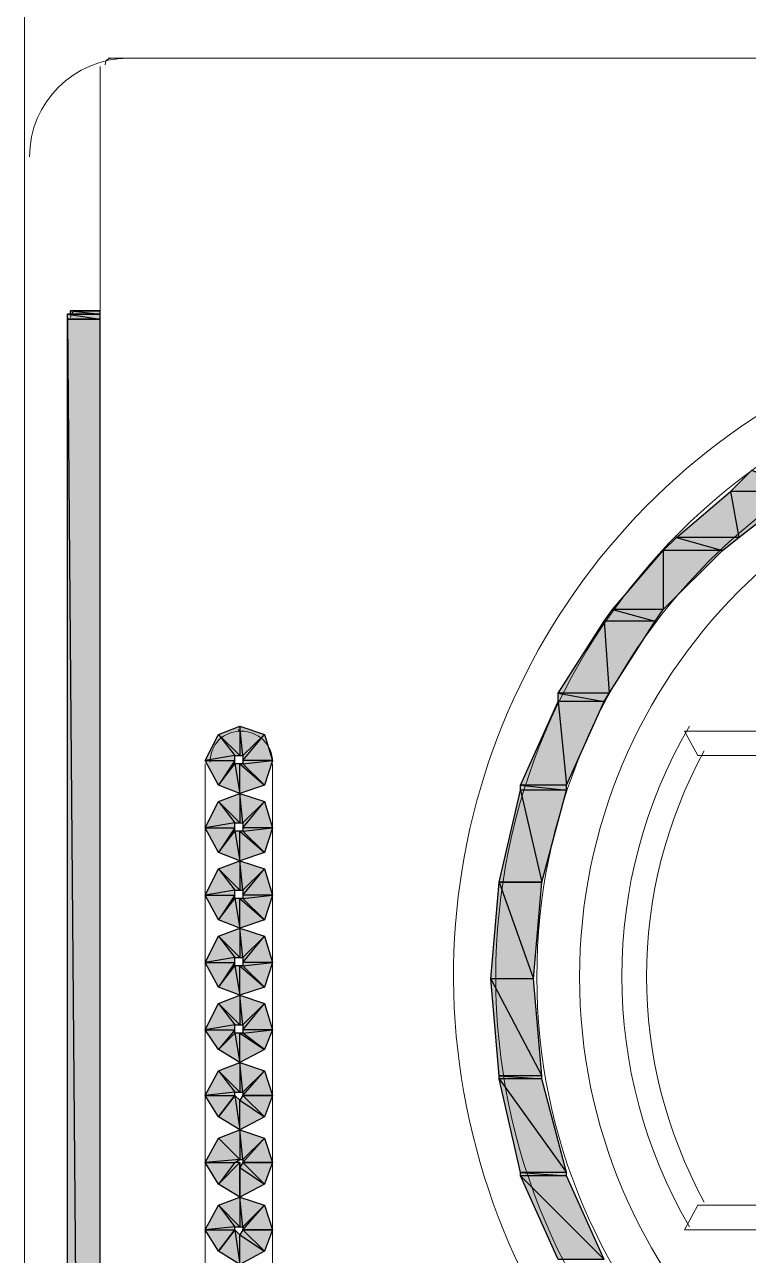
# Model space of a CAD drawing. Header units: millimetres. Extents: x 40 to 176, y -32 to 59.
# Drawn here: x 100.793 to 101.409, y -3.48 to -2.433 of the extents above; entities that cross this region are included whole.
import ezdxf

# ---------------------------------------------------------------- set-up
doc = ezdxf.new("R2010")
doc.units = ezdxf.units.MM
doc.layers.add('15 - Quadro de medição', color=6, linetype='Continuous')

msp = doc.modelspace()

# ---------------------------------------------------------------- hatches: boundary and pattern name
at = {"layer": '15 - Quadro de medição', "true_color": 0x000007}
h = msp.add_hatch(color=7, dxfattribs=at)
h.paths.add_polyline_path([(100.8571, -2.6794), (100.8292, -2.6794), (100.8571, -2.6836)])
h.paths.add_polyline_path([(100.8292, -2.6794), (100.8571, -2.6836), (100.8292, -2.6836)])
h.paths.add_polyline_path([(100.8571, -2.6836), (100.8292, -2.6836)])
h.paths.add_polyline_path([(100.8292, -2.6836), (100.8571, -2.6836)])
h = msp.add_hatch(color=7, dxfattribs=at)
h.paths.add_polyline_path([(100.832, -2.6766), (100.8361, -2.6766), (100.8571, -2.6766)])
h.paths.add_polyline_path([(100.8361, -2.6766), (100.8571, -2.6766)])
h.paths.add_polyline_path([(100.8571, -2.6766), (100.8361, -2.6766)])
h.paths.add_polyline_path([(100.8571, -2.6766), (100.8361, -2.6766)])
h.paths.add_polyline_path([(100.8361, -2.6766), (100.8571, -2.6766)])
h.paths.add_polyline_path([(100.8571, -2.6766), (100.8361, -2.6766)])
h = msp.add_hatch(color=7, dxfattribs=at)
h.paths.add_polyline_path([(100.8571, -2.6766), (100.832, -2.6766), (100.8571, -2.6794)])
h.paths.add_polyline_path([(100.832, -2.6766), (100.8571, -2.6794), (100.832, -2.6794)])
h.paths.add_polyline_path([(100.8571, -2.6794), (100.832, -2.6794)])
h.paths.add_polyline_path([(100.832, -2.6794), (100.8571, -2.6794)])
h = msp.add_hatch(color=7, dxfattribs=at)
h.paths.add_polyline_path([(100.8571, -2.6836), (100.8292, -2.6836), (100.8571, -6.026)])
h.paths.add_polyline_path([(100.8292, -2.6836), (100.8571, -6.026), (100.8292, -6.026)])
h = msp.add_hatch(color=7, dxfattribs=at)
h.paths.add_polyline_path([(101.4801, -2.8121), (101.4116, -2.8121), (101.4507, -2.8302)])
h.paths.add_polyline_path([(101.4116, -2.8121), (101.4507, -2.8302), (101.3935, -2.8302)])
h = msp.add_hatch(color=7, dxfattribs=at)
h.paths.add_polyline_path([(101.4507, -2.8302), (101.3935, -2.8302), (101.4004, -2.8694)])
h.paths.add_polyline_path([(101.3935, -2.8302), (101.4004, -2.8694), (101.3474, -2.8694)])
h = msp.add_hatch(color=7, dxfattribs=at)
h.paths.add_polyline_path([(101.4004, -2.8694), (101.3474, -2.8694), (101.3865, -2.8805)])
h.paths.add_polyline_path([(101.3474, -2.8694), (101.3865, -2.8805), (101.3362, -2.8805)])
h = msp.add_hatch(color=7, dxfattribs=at)
h.paths.add_polyline_path([(101.3865, -2.8805), (101.3362, -2.8805), (101.3362, -2.9308)])
h.paths.add_polyline_path([(101.3362, -2.8805), (101.3362, -2.9308), (101.2929, -2.9308)])
h = msp.add_hatch(color=7, dxfattribs=at)
h.paths.add_polyline_path([(101.3362, -2.9308), (101.2929, -2.9308), (101.3292, -2.9406)])
h.paths.add_polyline_path([(101.2929, -2.9308), (101.3292, -2.9406), (101.2859, -2.9406)])
h = msp.add_hatch(color=7, dxfattribs=at)
h.paths.add_polyline_path([(101.3292, -2.9406), (101.2859, -2.9406), (101.2901, -3.002)])
h.paths.add_polyline_path([(101.2859, -2.9406), (101.2901, -3.002), (101.2468, -3.002)])
h = msp.add_hatch(color=7, dxfattribs=at)
h.paths.add_polyline_path([(101.2901, -3.002), (101.2468, -3.002), (101.2859, -3.009)])
h.paths.add_polyline_path([(101.2468, -3.002), (101.2859, -3.009), (101.2468, -3.009)])
h = msp.add_hatch(color=7, dxfattribs=at)
h.paths.add_polyline_path([(101.2859, -3.009), (101.2468, -3.009), (101.2538, -3.0803)])
h.paths.add_polyline_path([(101.2468, -3.009), (101.2538, -3.0803), (101.2147, -3.0803)])
h = msp.add_hatch(color=7, dxfattribs=at)
h.paths.add_polyline_path([(100.9968, -3.0803), (100.9786, -3.0621), (101.0038, -3.0593)])
h.paths.add_polyline_path([(100.9786, -3.0621), (101.0038, -3.0593), (100.9786, -3.0593)])
h.paths.add_polyline_path([(101.0038, -3.0593), (100.9786, -3.0593), (100.9968, -3.037)])
h.paths.add_polyline_path([(100.9786, -3.0593), (100.9968, -3.037), (100.9786, -3.0551)])
h.paths.add_polyline_path([(100.9968, -3.037), (100.9786, -3.0551), (100.9758, -3.03)])
h.paths.add_polyline_path([(100.9786, -3.0551), (100.9758, -3.03), (100.9758, -3.0551)])
h.paths.add_polyline_path([(100.9758, -3.03), (100.9758, -3.0551), (100.9577, -3.037)])
h.paths.add_polyline_path([(100.9758, -3.0551), (100.9577, -3.037), (100.9716, -3.0551)])
h.paths.add_polyline_path([(100.9577, -3.037), (100.9716, -3.0551), (100.9465, -3.0593)])
h.paths.add_polyline_path([(100.9716, -3.0551), (100.9465, -3.0593), (100.9716, -3.0593)])
h.paths.add_polyline_path([(100.9465, -3.0593), (100.9716, -3.0593), (100.9577, -3.0803)])
h.paths.add_polyline_path([(100.9716, -3.0593), (100.9577, -3.0803), (100.9716, -3.0621)])
h.paths.add_polyline_path([(100.9577, -3.0803), (100.9716, -3.0621), (100.9758, -3.0872)])
h.paths.add_polyline_path([(100.9716, -3.0621), (100.9758, -3.0872), (100.9758, -3.0621)])
h.paths.add_polyline_path([(100.9758, -3.0872), (100.9758, -3.0621), (100.9968, -3.0803)])
h.paths.add_polyline_path([(100.9758, -3.0621), (100.9968, -3.0803), (100.9786, -3.0621)])
h = msp.add_hatch(color=7, dxfattribs=at)
h.paths.add_polyline_path([(100.9968, -3.1375), (100.9786, -3.1194), (101.0038, -3.1166)])
h.paths.add_polyline_path([(100.9786, -3.1194), (101.0038, -3.1166), (100.9786, -3.1166)])
h.paths.add_polyline_path([(101.0038, -3.1166), (100.9786, -3.1166), (100.9968, -3.0942)])
h.paths.add_polyline_path([(100.9786, -3.1166), (100.9968, -3.0942), (100.9786, -3.1124)])
h.paths.add_polyline_path([(100.9968, -3.0942), (100.9786, -3.1124), (100.9758, -3.0872)])
h.paths.add_polyline_path([(100.9786, -3.1124), (100.9758, -3.0872), (100.9758, -3.1124)])
h.paths.add_polyline_path([(100.9758, -3.0872), (100.9758, -3.1124), (100.9577, -3.0942)])
h.paths.add_polyline_path([(100.9758, -3.1124), (100.9577, -3.0942), (100.9716, -3.1124)])
h.paths.add_polyline_path([(100.9577, -3.0942), (100.9716, -3.1124), (100.9465, -3.1166)])
h.paths.add_polyline_path([(100.9716, -3.1124), (100.9465, -3.1166), (100.9716, -3.1166)])
h.paths.add_polyline_path([(100.9465, -3.1166), (100.9716, -3.1166), (100.9577, -3.1375)])
h.paths.add_polyline_path([(100.9716, -3.1166), (100.9577, -3.1375), (100.9716, -3.1194)])
h.paths.add_polyline_path([(100.9577, -3.1375), (100.9716, -3.1194), (100.9758, -3.1445)])
h.paths.add_polyline_path([(100.9716, -3.1194), (100.9758, -3.1445), (100.9758, -3.1194)])
h.paths.add_polyline_path([(100.9758, -3.1445), (100.9758, -3.1194), (100.9968, -3.1375)])
h.paths.add_polyline_path([(100.9758, -3.1194), (100.9968, -3.1375), (100.9786, -3.1194)])
h = msp.add_hatch(color=7, dxfattribs=at)
h.paths.add_polyline_path([(101.2538, -3.0845), (101.2147, -3.0845), (101.2328, -3.1627)])
h.paths.add_polyline_path([(101.2147, -3.0845), (101.2328, -3.1627), (101.1965, -3.1627)])
h = msp.add_hatch(color=7, dxfattribs=at)
h.paths.add_polyline_path([(101.2538, -3.0803), (101.2147, -3.0803), (101.2538, -3.0845)])
h.paths.add_polyline_path([(101.2147, -3.0803), (101.2538, -3.0845), (101.2147, -3.0845)])
h = msp.add_hatch(color=7, dxfattribs=at)
h.paths.add_polyline_path([(100.9968, -3.1948), (100.9786, -3.1766), (101.0038, -3.1738)])
h.paths.add_polyline_path([(100.9786, -3.1766), (101.0038, -3.1738), (100.9786, -3.1738)])
h.paths.add_polyline_path([(101.0038, -3.1738), (100.9786, -3.1738), (100.9968, -3.1515)])
h.paths.add_polyline_path([(100.9786, -3.1738), (100.9968, -3.1515), (100.9786, -3.1697)])
h.paths.add_polyline_path([(100.9968, -3.1515), (100.9786, -3.1697), (100.9758, -3.1445)])
h.paths.add_polyline_path([(100.9786, -3.1697), (100.9758, -3.1445), (100.9758, -3.1697)])
h.paths.add_polyline_path([(100.9758, -3.1445), (100.9758, -3.1697), (100.9577, -3.1515)])
h.paths.add_polyline_path([(100.9758, -3.1697), (100.9577, -3.1515), (100.9716, -3.1697)])
h.paths.add_polyline_path([(100.9577, -3.1515), (100.9716, -3.1697), (100.9465, -3.1738)])
h.paths.add_polyline_path([(100.9716, -3.1697), (100.9465, -3.1738), (100.9716, -3.1738)])
h.paths.add_polyline_path([(100.9465, -3.1738), (100.9716, -3.1738), (100.9577, -3.1948)])
h.paths.add_polyline_path([(100.9716, -3.1738), (100.9577, -3.1948), (100.9716, -3.1766)])
h.paths.add_polyline_path([(100.9577, -3.1948), (100.9716, -3.1766), (100.9758, -3.2018)])
h.paths.add_polyline_path([(100.9716, -3.1766), (100.9758, -3.2018), (100.9758, -3.1766)])
h.paths.add_polyline_path([(100.9758, -3.2018), (100.9758, -3.1766), (100.9968, -3.1948)])
h.paths.add_polyline_path([(100.9758, -3.1766), (100.9968, -3.1948), (100.9786, -3.1766)])
h = msp.add_hatch(color=7, dxfattribs=at)
h.paths.add_polyline_path([(101.2328, -3.1627), (101.1965, -3.1627), (101.2258, -3.2451)])
h.paths.add_polyline_path([(101.1965, -3.1627), (101.2258, -3.2451), (101.1895, -3.2451)])
h = msp.add_hatch(color=7, dxfattribs=at)
h.paths.add_polyline_path([(100.9968, -3.2521), (100.9786, -3.2339), (101.0038, -3.2311)])
h.paths.add_polyline_path([(100.9786, -3.2339), (101.0038, -3.2311), (100.9786, -3.2311)])
h.paths.add_polyline_path([(101.0038, -3.2311), (100.9786, -3.2311), (100.9968, -3.2088)])
h.paths.add_polyline_path([(100.9786, -3.2311), (100.9968, -3.2088), (100.9786, -3.2269)])
h.paths.add_polyline_path([(100.9968, -3.2088), (100.9786, -3.2269), (100.9758, -3.2018)])
h.paths.add_polyline_path([(100.9786, -3.2269), (100.9758, -3.2018), (100.9758, -3.2269)])
h.paths.add_polyline_path([(100.9758, -3.2018), (100.9758, -3.2269), (100.9577, -3.2088)])
h.paths.add_polyline_path([(100.9758, -3.2269), (100.9577, -3.2088), (100.9716, -3.2269)])
h.paths.add_polyline_path([(100.9577, -3.2088), (100.9716, -3.2269), (100.9465, -3.2311)])
h.paths.add_polyline_path([(100.9716, -3.2269), (100.9465, -3.2311), (100.9716, -3.2311)])
h.paths.add_polyline_path([(100.9465, -3.2311), (100.9716, -3.2311), (100.9577, -3.2521)])
h.paths.add_polyline_path([(100.9716, -3.2311), (100.9577, -3.2521), (100.9716, -3.2339)])
h.paths.add_polyline_path([(100.9577, -3.2521), (100.9716, -3.2339), (100.9758, -3.259)])
h.paths.add_polyline_path([(100.9716, -3.2339), (100.9758, -3.259), (100.9758, -3.2339)])
h.paths.add_polyline_path([(100.9758, -3.259), (100.9758, -3.2339), (100.9968, -3.2521)])
h.paths.add_polyline_path([(100.9758, -3.2339), (100.9968, -3.2521), (100.9786, -3.2339)])
h = msp.add_hatch(color=7, dxfattribs=at)
h.paths.add_polyline_path([(101.2258, -3.2451), (101.1895, -3.2451), (101.2328, -3.3275)])
h.paths.add_polyline_path([(101.1895, -3.2451), (101.2328, -3.3275), (101.1965, -3.3275)])
h = msp.add_hatch(color=7, dxfattribs=at)
h.paths.add_polyline_path([(100.9968, -3.3051), (100.9786, -3.2912), (101.0038, -3.2884)])
h.paths.add_polyline_path([(100.9786, -3.2912), (101.0038, -3.2884), (100.9786, -3.2884)])
h.paths.add_polyline_path([(101.0038, -3.2884), (100.9786, -3.2884), (100.9968, -3.266)])
h.paths.add_polyline_path([(100.9786, -3.2884), (100.9968, -3.266), (100.9786, -3.2842)])
h.paths.add_polyline_path([(100.9968, -3.266), (100.9786, -3.2842), (100.9758, -3.259)])
h.paths.add_polyline_path([(100.9786, -3.2842), (100.9758, -3.259), (100.9758, -3.2842)])
h.paths.add_polyline_path([(100.9758, -3.259), (100.9758, -3.2842), (100.9577, -3.266)])
h.paths.add_polyline_path([(100.9758, -3.2842), (100.9577, -3.266), (100.9716, -3.2842)])
h.paths.add_polyline_path([(100.9577, -3.266), (100.9716, -3.2842), (100.9465, -3.2884)])
h.paths.add_polyline_path([(100.9716, -3.2842), (100.9465, -3.2884), (100.9716, -3.2884)])
h.paths.add_polyline_path([(100.9465, -3.2884), (100.9716, -3.2884), (100.9577, -3.3051)])
h.paths.add_polyline_path([(100.9716, -3.2884), (100.9577, -3.3051), (100.9716, -3.2912)])
h.paths.add_polyline_path([(100.9577, -3.3051), (100.9716, -3.2912), (100.9758, -3.3163)])
h.paths.add_polyline_path([(100.9716, -3.2912), (100.9758, -3.3163), (100.9758, -3.2912)])
h.paths.add_polyline_path([(100.9758, -3.3163), (100.9758, -3.2912), (100.9968, -3.3051)])
h.paths.add_polyline_path([(100.9758, -3.2912), (100.9968, -3.3051), (100.9786, -3.2912)])
h = msp.add_hatch(color=7, dxfattribs=at)
h.paths.add_polyline_path([(101.0038, -3.3443), (100.9786, -3.3443), (100.9968, -3.3233)])
h.paths.add_polyline_path([(100.9786, -3.3443), (100.9968, -3.3233), (100.9786, -3.3415)])
h.paths.add_polyline_path([(100.9968, -3.3233), (100.9786, -3.3415), (100.9758, -3.3163)])
h.paths.add_polyline_path([(100.9786, -3.3415), (100.9758, -3.3163), (100.9758, -3.3415)])
h.paths.add_polyline_path([(100.9758, -3.3163), (100.9758, -3.3415), (100.9577, -3.3233)])
h.paths.add_polyline_path([(100.9758, -3.3415), (100.9577, -3.3233), (100.9716, -3.3415)])
h.paths.add_polyline_path([(100.9577, -3.3233), (100.9716, -3.3415), (100.9465, -3.3443)])
h.paths.add_polyline_path([(100.9716, -3.3415), (100.9465, -3.3443), (100.9716, -3.3443)])
h.paths.add_polyline_path([(100.9465, -3.3443), (100.9716, -3.3443), (100.9577, -3.3624)])
h = msp.add_hatch(color=7, dxfattribs=at)
h.paths.add_polyline_path([(101.2328, -3.3275), (101.1965, -3.3275), (101.2328, -3.3303)])
h.paths.add_polyline_path([(101.1965, -3.3275), (101.2328, -3.3303), (101.1965, -3.3303)])
h = msp.add_hatch(color=7, dxfattribs=at)
h.paths.add_polyline_path([(101.2328, -3.3303), (101.1965, -3.3303), (101.2538, -3.4099)])
h.paths.add_polyline_path([(101.1965, -3.3303), (101.2538, -3.4099), (101.2147, -3.4099)])
h = msp.add_hatch(color=7, dxfattribs=at)
h.paths.add_polyline_path([(100.9577, -3.3624), (100.9716, -3.3443), (100.9758, -3.3736)])
h.paths.add_polyline_path([(100.9716, -3.3443), (100.9758, -3.3736), (100.9758, -3.3484)])
h.paths.add_polyline_path([(100.9758, -3.3736), (100.9758, -3.3484), (100.9968, -3.3624)])
h.paths.add_polyline_path([(100.9758, -3.3484), (100.9968, -3.3624), (100.9786, -3.3443)])
h.paths.add_polyline_path([(100.9968, -3.3624), (100.9786, -3.3443), (101.0038, -3.3443)])
h = msp.add_hatch(color=7, dxfattribs=at)
h.paths.add_polyline_path([(100.9577, -3.3806), (100.9758, -3.3987), (100.9465, -3.4015)])
h.paths.add_polyline_path([(100.9758, -3.3987), (100.9465, -3.4015), (100.9716, -3.4015)])
h.paths.add_polyline_path([(100.9465, -3.4015), (100.9716, -3.4015), (100.9577, -3.4197)])
h.paths.add_polyline_path([(100.9716, -3.4015), (100.9577, -3.4197), (100.9758, -3.4015)])
h.paths.add_polyline_path([(100.9577, -3.4197), (100.9758, -3.4015), (100.9758, -3.4309)])
h.paths.add_polyline_path([(100.9758, -3.4015), (100.9758, -3.4309), (100.9758, -3.4057)])
h.paths.add_polyline_path([(100.9758, -3.4309), (100.9758, -3.4057), (100.9968, -3.4197)])
h.paths.add_polyline_path([(100.9758, -3.4057), (100.9968, -3.4197), (100.9786, -3.4015)])
h.paths.add_polyline_path([(100.9968, -3.4197), (100.9786, -3.4015), (101.0038, -3.4015)])
h = msp.add_hatch(color=7, dxfattribs=at)
h.paths.add_polyline_path([(101.0038, -3.4015), (100.9786, -3.4015), (100.9968, -3.3806)])
h.paths.add_polyline_path([(100.9786, -3.4015), (100.9968, -3.3806), (100.9786, -3.3987)])
h.paths.add_polyline_path([(100.9968, -3.3806), (100.9786, -3.3987), (100.9758, -3.3736)])
h.paths.add_polyline_path([(100.9786, -3.3987), (100.9758, -3.3736), (100.9758, -3.3987)])
h.paths.add_polyline_path([(100.9758, -3.3736), (100.9758, -3.3987), (100.9577, -3.3806)])
h = msp.add_hatch(color=7, dxfattribs=at)
h.paths.add_polyline_path([(101.2538, -3.4099), (101.2147, -3.4099), (101.2538, -3.4127)])
h.paths.add_polyline_path([(101.2147, -3.4099), (101.2538, -3.4127), (101.2147, -3.4127)])
h = msp.add_hatch(color=7, dxfattribs=at)
h.paths.add_polyline_path([(101.2538, -3.4127), (101.2147, -3.4127), (101.2859, -3.4839)])
h.paths.add_polyline_path([(101.2147, -3.4127), (101.2859, -3.4839), (101.2468, -3.4839)])
h = msp.add_hatch(color=7, dxfattribs=at)
h.paths.add_polyline_path([(101.0038, -3.4588), (100.9786, -3.4588), (100.9968, -3.4378)])
h.paths.add_polyline_path([(100.9786, -3.4588), (100.9968, -3.4378), (100.9786, -3.456)])
h.paths.add_polyline_path([(100.9968, -3.4378), (100.9786, -3.456), (100.9758, -3.4309)])
h.paths.add_polyline_path([(100.9786, -3.456), (100.9758, -3.4309), (100.9758, -3.456)])
h.paths.add_polyline_path([(100.9758, -3.4309), (100.9758, -3.456), (100.9577, -3.4378)])
h.paths.add_polyline_path([(100.9758, -3.456), (100.9577, -3.4378), (100.9716, -3.456)])
h.paths.add_polyline_path([(100.9577, -3.4378), (100.9716, -3.456), (100.9465, -3.4588)])
h.paths.add_polyline_path([(100.9716, -3.456), (100.9465, -3.4588), (100.9716, -3.4588)])
h.paths.add_polyline_path([(100.9465, -3.4588), (100.9716, -3.4588), (100.9577, -3.4769)])
h = msp.add_hatch(color=7, dxfattribs=at)
h.paths.add_polyline_path([(100.9577, -3.4769), (100.9716, -3.4588), (100.9758, -3.4881)])
h.paths.add_polyline_path([(100.9716, -3.4588), (100.9758, -3.4881), (100.9758, -3.463)])
h.paths.add_polyline_path([(100.9758, -3.4881), (100.9758, -3.463), (100.9968, -3.4769)])
h.paths.add_polyline_path([(100.9758, -3.463), (100.9968, -3.4769), (100.9786, -3.4588)])
h.paths.add_polyline_path([(100.9968, -3.4769), (100.9786, -3.4588), (101.0038, -3.4588)])

# ---------------------------------------------------------------- linework, layer by layer
at = {"layer": '15 - Quadro de medição', "color": 7, "linetype": 'Continuous', "lineweight": 20, "true_color": 0x000007}
msp.add_lwpolyline([(100.7928, -2.319), (102.6491, -2.319), (102.6491, -6.026), (100.7928, -6.026)], close=True, dxfattribs=at)
for points in [[(100.8641, -2.4615), (102.5849, -2.4615), (102.5849, -6.026), (100.8571, -6.026), (100.8557, -6.026), (100.7928, -6.026)], [(100.878, -2.4615), (102.5625, -2.4615), (102.5625, -2.4615)], [(100.8571, -6.026), (100.8571, -2.4685), (100.8571, -2.4685)], [(102.6491, -2.5481), (102.6491, -6.026), (100.7928, -6.026), (100.7928, -2.5481)], [(100.8361, -2.6766), (100.8571, -2.6766), (100.8571, -2.6766)], [(100.8292, -2.6836), (100.8292, -6.026), (100.8571, -6.026), (100.8138, -6.026)], [(100.9758, -3.0342), (100.9744, -3.0328), (100.9744, -3.0328)], [(101.3655, -3.0551), (101.3543, -3.0342), (101.3543, -3.0342)], [(101.3543, -3.0342), (102.0946, -3.0342), (102.0946, -3.0342)], [(101.3655, -3.0551), (102.0835, -3.0551), (102.0835, -3.0551)], [(100.9465, -3.97), (100.9465, -3.0621), (100.9465, -3.0621)], [(101.0038, -3.0621), (101.0038, -3.97), (101.0038, -3.97)], [(101.3655, -3.4378), (101.3543, -3.4588), (101.3543, -3.4588)], [(102.0835, -3.4378), (101.3655, -3.4378), (101.3655, -3.4378)], [(102.0946, -3.4588), (101.3543, -3.4588), (101.3543, -3.4588)], [(101.3543, -3.4588), (101.7119, -3.4588), (101.7119, -3.4588)]]:
    msp.add_lwpolyline(points, dxfattribs=at)
at = {"layer": '15 - Quadro de medição', "color": 7, "linetype": 'Continuous', "lineweight": -2, "true_color": 0x000007}
for points in [[(100.832, -2.6794), (100.8571, -2.6794), (100.8292, -2.6794)], [(100.8571, -2.6794), (100.8292, -2.6794), (100.8571, -2.6836)], [(100.8292, -2.6794), (100.8571, -2.6836), (100.8292, -2.6836)], [(100.832, -2.6766), (100.8361, -2.6766), (100.8571, -2.6766)], [(100.832, -2.6766), (100.8571, -2.6766), (100.8571, -2.6766)], [(100.8571, -2.6766), (100.8571, -2.6766), (100.832, -2.6766)], [(100.8571, -2.6766), (100.832, -2.6766), (100.8571, -2.6794)], [(100.832, -2.6766), (100.8571, -2.6794), (100.832, -2.6794)], [(100.8571, -2.6794), (100.832, -2.6794)], [(100.832, -2.6794), (100.8571, -2.6794), (100.8571, -2.6794)], [(100.8571, -2.6794), (100.832, -2.6794)], [(100.8361, -2.6766), (100.8571, -2.6766), (100.8571, -2.6766)], [(100.8571, -2.6766), (100.8571, -2.6766), (100.8361, -2.6766)], [(100.8571, -2.6766), (100.8361, -2.6766)], [(100.8361, -2.6766), (100.8571, -2.6766), (100.8571, -2.6766)], [(100.8571, -2.6766), (100.8571, -2.6766), (100.8361, -2.6766)], [(100.8571, -2.6836), (100.8292, -2.6836)], [(100.8292, -2.6836), (100.8571, -2.6836), (100.8571, -2.6836)], [(100.8571, -2.6836), (100.8292, -2.6836), (100.8571, -6.026)], [(100.8292, -2.6836), (100.8571, -6.026), (100.8292, -6.026)], [(101.4116, -2.8121), (101.4507, -2.8302), (101.3935, -2.8302)], [(101.3935, -2.8302), (101.4004, -2.8694), (101.3474, -2.8694)], [(101.4507, -2.8302), (101.3935, -2.8302), (101.4004, -2.8694)], [(101.3474, -2.8694), (101.3865, -2.8805), (101.3362, -2.8805)], [(101.4004, -2.8694), (101.3474, -2.8694), (101.3865, -2.8805)], [(101.3362, -2.8805), (101.3362, -2.9308), (101.2929, -2.9308)], [(101.3865, -2.8805), (101.3362, -2.8805), (101.3362, -2.9308)], [(101.2929, -2.9308), (101.3292, -2.9406), (101.2859, -2.9406)], [(101.3362, -2.9308), (101.2929, -2.9308), (101.3292, -2.9406)], [(101.2859, -2.9406), (101.2901, -3.002), (101.2468, -3.002)], [(101.3292, -2.9406), (101.2859, -2.9406), (101.2901, -3.002)], [(101.2901, -3.002), (101.2468, -3.002), (101.2859, -3.009)], [(101.2468, -3.002), (101.2859, -3.009), (101.2468, -3.009)], [(101.2468, -3.009), (101.2538, -3.0803), (101.2147, -3.0803)], [(101.2859, -3.009), (101.2468, -3.009), (101.2538, -3.0803)], [(100.9577, -3.037), (100.9716, -3.0551), (100.9465, -3.0593)], [(100.9758, -3.03), (100.9758, -3.0551), (100.9577, -3.037)], [(100.9758, -3.0551), (100.9577, -3.037), (100.9716, -3.0551)], [(100.9968, -3.037), (100.9786, -3.0551), (100.9758, -3.03)], [(100.9786, -3.0551), (100.9758, -3.03), (100.9758, -3.0551)], [(101.0038, -3.0593), (100.9786, -3.0593), (100.9968, -3.037)], [(100.9786, -3.0593), (100.9968, -3.037), (100.9786, -3.0551)], [(100.9716, -3.0551), (100.9465, -3.0593), (100.9716, -3.0593)], [(100.9465, -3.0593), (100.9716, -3.0593), (100.9577, -3.0803)], [(100.9716, -3.0593), (100.9577, -3.0803), (100.9716, -3.0621)], [(100.9577, -3.0803), (100.9716, -3.0621), (100.9758, -3.0872)], [(100.9716, -3.0621), (100.9758, -3.0872), (100.9758, -3.0621)], [(100.9758, -3.0872), (100.9758, -3.0621), (100.9968, -3.0803)], [(100.9758, -3.0621), (100.9968, -3.0803), (100.9786, -3.0621)], [(100.9968, -3.0803), (100.9786, -3.0621), (101.0038, -3.0593)], [(100.9786, -3.0621), (101.0038, -3.0593), (100.9786, -3.0593)], [(100.9758, -3.0872), (100.9758, -3.1124), (100.9577, -3.0942)], [(100.9968, -3.0942), (100.9786, -3.1124), (100.9758, -3.0872)], [(100.9786, -3.1124), (100.9758, -3.0872), (100.9758, -3.1124)], [(101.2147, -3.0845), (101.2328, -3.1627), (101.1965, -3.1627)], [(101.2538, -3.0803), (101.2147, -3.0803), (101.2538, -3.0845)], [(101.2147, -3.0803), (101.2538, -3.0845), (101.2147, -3.0845)], [(101.2538, -3.0845), (101.2147, -3.0845), (101.2328, -3.1627)], [(100.9577, -3.0942), (100.9716, -3.1124), (100.9465, -3.1166)], [(100.9758, -3.1124), (100.9577, -3.0942), (100.9716, -3.1124)], [(101.0038, -3.1166), (100.9786, -3.1166), (100.9968, -3.0942)], [(100.9786, -3.1166), (100.9968, -3.0942), (100.9786, -3.1124)], [(100.9716, -3.1124), (100.9465, -3.1166), (100.9716, -3.1166)], [(100.9465, -3.1166), (100.9716, -3.1166), (100.9577, -3.1375)], [(100.9716, -3.1166), (100.9577, -3.1375), (100.9716, -3.1194)], [(100.9577, -3.1375), (100.9716, -3.1194), (100.9758, -3.1445)], [(100.9716, -3.1194), (100.9758, -3.1445), (100.9758, -3.1194)], [(100.9758, -3.1445), (100.9758, -3.1194), (100.9968, -3.1375)], [(100.9758, -3.1194), (100.9968, -3.1375), (100.9786, -3.1194)], [(100.9968, -3.1375), (100.9786, -3.1194), (101.0038, -3.1166)], [(100.9786, -3.1194), (101.0038, -3.1166), (100.9786, -3.1166)], [(100.9577, -3.1515), (100.9716, -3.1697), (100.9465, -3.1738)], [(100.9758, -3.1445), (100.9758, -3.1697), (100.9577, -3.1515)], [(100.9758, -3.1697), (100.9577, -3.1515), (100.9716, -3.1697)], [(100.9968, -3.1515), (100.9786, -3.1697), (100.9758, -3.1445)], [(100.9786, -3.1697), (100.9758, -3.1445), (100.9758, -3.1697)], [(101.0038, -3.1738), (100.9786, -3.1738), (100.9968, -3.1515)], [(100.9786, -3.1738), (100.9968, -3.1515), (100.9786, -3.1697)], [(101.1965, -3.1627), (101.2258, -3.2451), (101.1895, -3.2451)], [(101.1965, -3.1627), (101.2328, -3.1627), (101.2328, -3.1627)], [(101.2328, -3.1627), (101.2328, -3.1627), (101.1965, -3.1627)], [(101.2328, -3.1627), (101.1965, -3.1627), (101.2258, -3.2451)], [(100.9716, -3.1697), (100.9465, -3.1738), (100.9716, -3.1738)], [(100.9465, -3.1738), (100.9716, -3.1738), (100.9577, -3.1948)], [(100.9716, -3.1738), (100.9577, -3.1948), (100.9716, -3.1766)], [(100.9968, -3.1948), (100.9786, -3.1766), (101.0038, -3.1738)], [(100.9786, -3.1766), (101.0038, -3.1738), (100.9786, -3.1738)], [(100.9577, -3.1948), (100.9716, -3.1766), (100.9758, -3.2018)], [(100.9716, -3.1766), (100.9758, -3.2018), (100.9758, -3.1766)], [(100.9758, -3.2018), (100.9758, -3.1766), (100.9968, -3.1948)], [(100.9758, -3.1766), (100.9968, -3.1948), (100.9786, -3.1766)], [(100.9758, -3.2018), (100.9758, -3.2269), (100.9577, -3.2088)], [(100.9968, -3.2088), (100.9786, -3.2269), (100.9758, -3.2018)], [(100.9786, -3.2269), (100.9758, -3.2018), (100.9758, -3.2269)], [(100.9577, -3.2088), (100.9716, -3.2269), (100.9465, -3.2311)], [(100.9758, -3.2269), (100.9577, -3.2088), (100.9716, -3.2269)], [(101.0038, -3.2311), (100.9786, -3.2311), (100.9968, -3.2088)], [(100.9786, -3.2311), (100.9968, -3.2088), (100.9786, -3.2269)], [(100.9716, -3.2269), (100.9465, -3.2311), (100.9716, -3.2311)], [(100.9465, -3.2311), (100.9716, -3.2311), (100.9577, -3.2521)], [(100.9716, -3.2311), (100.9577, -3.2521), (100.9716, -3.2339)], [(100.9577, -3.2521), (100.9716, -3.2339), (100.9758, -3.259)], [(100.9716, -3.2339), (100.9758, -3.259), (100.9758, -3.2339)], [(100.9758, -3.259), (100.9758, -3.2339), (100.9968, -3.2521)], [(100.9758, -3.2339), (100.9968, -3.2521), (100.9786, -3.2339)], [(100.9968, -3.2521), (100.9786, -3.2339), (101.0038, -3.2311)], [(100.9786, -3.2339), (101.0038, -3.2311), (100.9786, -3.2311)], [(101.2258, -3.2451), (101.1895, -3.2451), (101.2328, -3.3275)], [(101.1895, -3.2451), (101.2328, -3.3275), (101.1965, -3.3275)], [(100.9577, -3.266), (100.9716, -3.2842), (100.9465, -3.2884)], [(100.9758, -3.259), (100.9758, -3.2842), (100.9577, -3.266)], [(100.9758, -3.2842), (100.9577, -3.266), (100.9716, -3.2842)], [(100.9968, -3.266), (100.9786, -3.2842), (100.9758, -3.259)], [(100.9786, -3.2842), (100.9758, -3.259), (100.9758, -3.2842)], [(101.0038, -3.2884), (100.9786, -3.2884), (100.9968, -3.266)], [(100.9786, -3.2884), (100.9968, -3.266), (100.9786, -3.2842)], [(100.9716, -3.2842), (100.9465, -3.2884), (100.9716, -3.2884)], [(100.9465, -3.2884), (100.9716, -3.2884), (100.9577, -3.3051)], [(100.9716, -3.2884), (100.9577, -3.3051), (100.9716, -3.2912)], [(100.9968, -3.3051), (100.9786, -3.2912), (101.0038, -3.2884)], [(100.9786, -3.2912), (101.0038, -3.2884), (100.9786, -3.2884)], [(100.9577, -3.3051), (100.9716, -3.2912), (100.9758, -3.3163)], [(100.9716, -3.2912), (100.9758, -3.3163), (100.9758, -3.2912)], [(100.9758, -3.3163), (100.9758, -3.2912), (100.9968, -3.3051)], [(100.9758, -3.2912), (100.9968, -3.3051), (100.9786, -3.2912)], [(100.9758, -3.3163), (100.9758, -3.3415), (100.9577, -3.3233)], [(100.9968, -3.3233), (100.9786, -3.3415), (100.9758, -3.3163)], [(100.9786, -3.3415), (100.9758, -3.3163), (100.9758, -3.3415)], [(100.9577, -3.3233), (100.9716, -3.3415), (100.9465, -3.3443)], [(100.9758, -3.3415), (100.9577, -3.3233), (100.9716, -3.3415)], [(101.0038, -3.3443), (100.9786, -3.3443), (100.9968, -3.3233)], [(100.9786, -3.3443), (100.9968, -3.3233), (100.9786, -3.3415)], [(101.2328, -3.3275), (101.1965, -3.3275), (101.2328, -3.3303)], [(101.1965, -3.3275), (101.2328, -3.3303), (101.1965, -3.3303)], [(101.2328, -3.3303), (101.1965, -3.3303), (101.2538, -3.4099)], [(101.1965, -3.3303), (101.2538, -3.4099), (101.2147, -3.4099)], [(100.9716, -3.3415), (100.9465, -3.3443), (100.9716, -3.3443)], [(100.9465, -3.3443), (100.9716, -3.3443), (100.9577, -3.3624)], [(100.9577, -3.3624), (100.9716, -3.3443), (100.9758, -3.3736)], [(100.9716, -3.3443), (100.9758, -3.3736), (100.9758, -3.3484)], [(100.9758, -3.3484), (100.9968, -3.3624), (100.9786, -3.3443)], [(100.9758, -3.3736), (100.9758, -3.3484), (100.9968, -3.3624)], [(100.9968, -3.3624), (100.9786, -3.3443), (101.0038, -3.3443)], [(100.9577, -3.3806), (100.9758, -3.3987), (100.9465, -3.4015)], [(100.9758, -3.3736), (100.9758, -3.3987), (100.9577, -3.3806)], [(100.9968, -3.3806), (100.9786, -3.3987), (100.9758, -3.3736)], [(100.9786, -3.3987), (100.9758, -3.3736), (100.9758, -3.3987)], [(101.0038, -3.4015), (100.9786, -3.4015), (100.9968, -3.3806)], [(100.9786, -3.4015), (100.9968, -3.3806), (100.9786, -3.3987)], [(100.9758, -3.3987), (100.9465, -3.4015), (100.9716, -3.4015)], [(100.9465, -3.4015), (100.9716, -3.4015), (100.9577, -3.4197)], [(100.9716, -3.4015), (100.9577, -3.4197), (100.9758, -3.4015)], [(100.9577, -3.4197), (100.9758, -3.4015), (100.9758, -3.4309)], [(100.9758, -3.4015), (100.9758, -3.4309), (100.9758, -3.4057)], [(100.9758, -3.4057), (100.9968, -3.4197), (100.9786, -3.4015)], [(100.9968, -3.4197), (100.9786, -3.4015), (101.0038, -3.4015)], [(100.9758, -3.4309), (100.9758, -3.4057), (100.9968, -3.4197)], [(101.2538, -3.4099), (101.2147, -3.4099), (101.2538, -3.4127)], [(101.2147, -3.4099), (101.2538, -3.4127), (101.2147, -3.4127)], [(101.2538, -3.4127), (101.2147, -3.4127), (101.2859, -3.4839)], [(101.2147, -3.4127), (101.2859, -3.4839), (101.2468, -3.4839)], [(100.9758, -3.4309), (100.9758, -3.456), (100.9577, -3.4378)], [(100.9968, -3.4378), (100.9786, -3.456), (100.9758, -3.4309)], [(100.9786, -3.456), (100.9758, -3.4309), (100.9758, -3.456)], [(100.9577, -3.4378), (100.9716, -3.456), (100.9465, -3.4588)], [(100.9758, -3.456), (100.9577, -3.4378), (100.9716, -3.456)], [(101.0038, -3.4588), (100.9786, -3.4588), (100.9968, -3.4378)], [(100.9786, -3.4588), (100.9968, -3.4378), (100.9786, -3.456)], [(100.9716, -3.456), (100.9465, -3.4588), (100.9716, -3.4588)], [(100.9465, -3.4588), (100.9716, -3.4588), (100.9577, -3.4769)], [(100.9577, -3.4769), (100.9716, -3.4588), (100.9758, -3.4881)], [(100.9716, -3.4588), (100.9758, -3.4881), (100.9758, -3.463)], [(100.9758, -3.463), (100.9968, -3.4769), (100.9786, -3.4588)], [(100.9758, -3.4881), (100.9758, -3.463), (100.9968, -3.4769)], [(100.9968, -3.4769), (100.9786, -3.4588), (101.0038, -3.4588)]]:
    msp.add_lwpolyline(points, close=True, dxfattribs=at)
at = {"layer": '15 - Quadro de medição', "color": 7, "linetype": 'Continuous', "lineweight": 20, "true_color": 0x000007}
for points in [[(100.8808, -2.4615), (100.8347, -2.4615), (100.797, -2.4992), (100.797, -2.5453)], [(100.8669, -2.4615), (100.8627, -2.4615), (100.8613, -2.4643), (100.8613, -2.4671)], [(100.8375, -2.6766), (100.8347, -2.6766), (100.832, -2.678), (100.832, -2.6822)], [(100.9772, -3.0342), (100.9619, -3.0342), (100.9507, -3.0453), (100.9507, -3.0607)], [(101.0038, -3.0607), (101.0038, -3.0453), (100.9912, -3.0342), (100.9772, -3.0342)], [(101.3585, -3.03), (101.2817, -3.1613), (101.2817, -3.3247), (101.3585, -3.456)], [(101.3711, -3.0509), (101.3055, -3.1711), (101.3055, -3.3149), (101.3711, -3.435)]]:
    msp.add_open_spline(points, degree=3, dxfattribs=at)
for points in [[(102.2622, -3.2437), (102.2622, -2.9476), (102.0234, -2.7087), (101.7273, -2.7087), (101.7273, -2.7087), (101.4326, -2.7087), (101.1937, -2.9476), (101.1937, -3.2437), (101.1937, -3.2437), (101.1937, -3.5384), (101.4326, -3.7772), (101.7273, -3.7772), (101.7273, -3.7772), (102.0234, -3.7772), (102.2622, -3.5384), (102.2622, -3.2437)], [(101.4661, -2.7367), (101.2328, -2.8568), (101.1113, -3.1222), (101.1742, -3.3778), (101.1742, -3.3778), (101.2356, -3.6334), (101.4647, -3.8136), (101.7273, -3.8136), (101.7273, -3.8136), (101.9913, -3.8136), (102.2203, -3.6334), (102.2818, -3.3778), (102.2818, -3.3778), (102.3446, -3.1222), (102.2231, -2.8568), (101.9899, -2.7367)], [(102.2273, -3.2437), (102.2273, -2.9671), (102.0038, -2.7436), (101.7273, -2.7436), (101.7273, -2.7436), (101.4521, -2.7436), (101.2286, -2.9671), (101.2286, -3.2437), (101.2286, -3.2437), (101.2286, -3.5188), (101.4521, -3.7423), (101.7273, -3.7423), (101.7273, -3.7423), (102.0038, -3.7423), (102.2273, -3.5188), (102.2273, -3.2437)], [(102.191, -3.2437), (102.191, -2.9867), (101.9843, -2.78), (101.7273, -2.78), (101.7273, -2.78), (101.4717, -2.78), (101.265, -2.9867), (101.265, -3.2437), (101.265, -3.2437), (101.265, -3.4993), (101.4717, -3.706), (101.7273, -3.706), (101.7273, -3.706), (101.9843, -3.706), (102.191, -3.4993), (102.191, -3.2437)]]:
    msp.add_open_spline(points, degree=3, knots=[0, 0, 0, 0, 0.0625, 0.0625, 0.0625, 0.062501, 0.125, 0.125, 0.125, 0.125001, 0.1875, 0.1875, 0.1875, 0.187501, 1, 1, 1, 1], dxfattribs=at)

doc.saveas('drawing.dxf')
